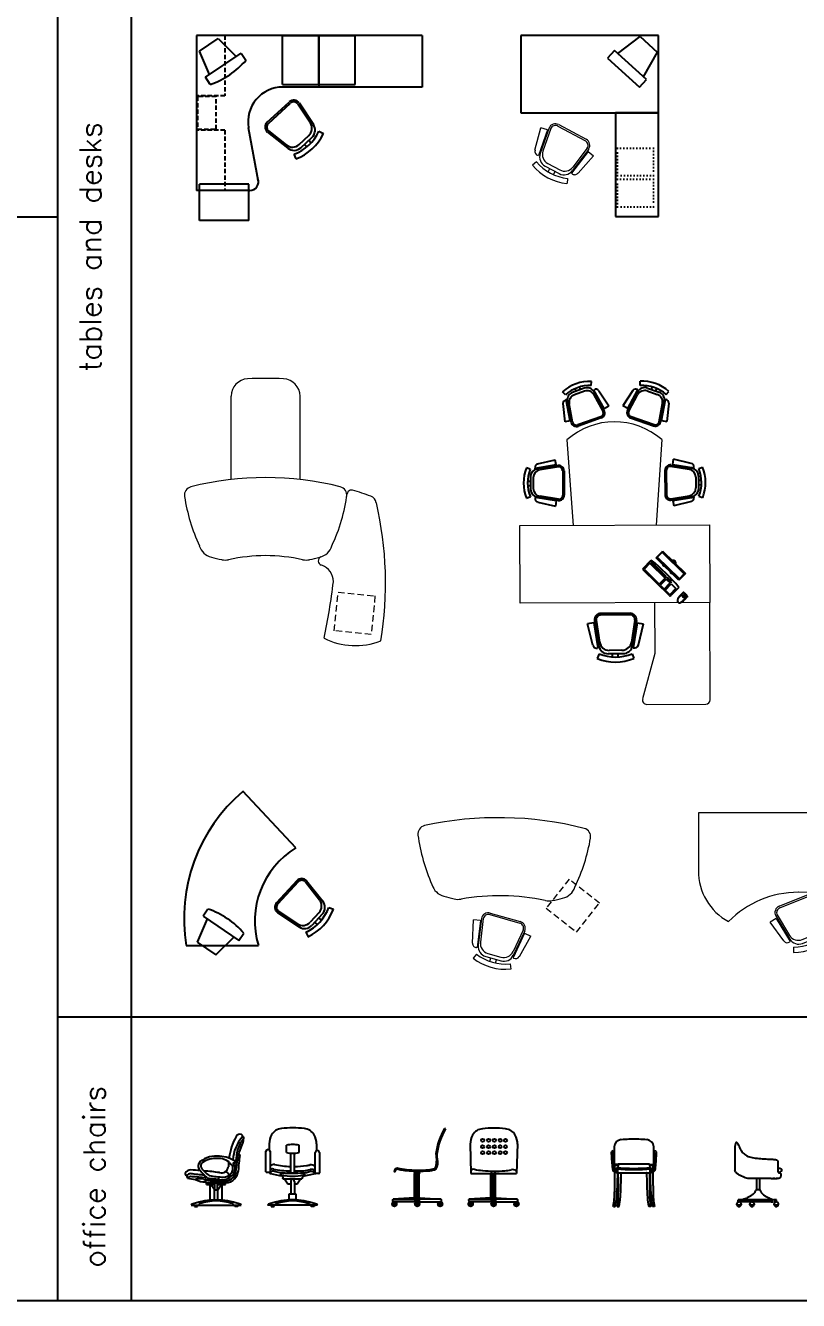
# Model space of a CAD drawing. Header units: millimetres. Extents: x 20731 to 81854, y 49951 to 93037.
# Drawn here: x 63232 to 72200, y 70707 to 85496 of the extents above; entities that cross this region are included whole.
import ezdxf

# ---------------------------------------------------------------- set-up
doc = ezdxf.new("R2010")
doc.units = ezdxf.units.MM
for name, pattern in [('DASHED', [19.05, 12.7, -6.35]), ('DASHED2', [0.375, 0.25, -0.125]), ('DOT2', [0.125, 0, -0.125])]:
    doc.linetypes.add(name, pattern=pattern)
doc.layers.add('www.cad-blocks.net', color=7, linetype='Continuous')
doc.styles.get("Standard").update_dxf_attribs({"font": 'arial.ttf'})

# ---------------------------------------------------------------- blocks, each defined once
blk = doc.blocks.new('A$C4666216D')
for p, q in [((2620, 2146), (0, 2146)), ((0, 2146), (0, 346)), ((36, 1963), (251, 2108)), ((251, 2108), (462, 1902)), ((1000, 1576), (1000, 2146)), ((1000, 2146), (1420, 2146)), ((1420, 2146), (1420, 1546)), ((1420, 1576), (1420, 2146)), ((1420, 1576), (1420, 2146)), ((1420, 2146), (1840, 2146)), ((1840, 1576), (1840, 2146)), ((2620, 2146), (2620, 1546)), ((152, 1693), (36, 1963)), ((105, 1660), (519, 1940)), ((519, 1940), (575, 1857)), ((161, 1577), (105, 1660)), ((1000, 1576), (1420, 1576)), ((2620, 1546), (1000, 1546)), ((1420, 1576), (1840, 1576)), ((822, 1138), (1078, 1373)), ((835, 1123), (1091, 1359)), ((1175, 1352), (1322, 1131)), ((1191, 1363), (1358, 1111)), ((720, 446), (606, 1075)), ((835, 1039), (1043, 875)), ((823, 1024), (1060, 836)), ((1192, 880), (1304, 983)), ((1210, 842), (1340, 962)), ((1329, 899), (1303, 928)), ((1421, 1033), (1474, 1008)), ((1132, 768), (1153, 713)), ((1280, 853), (1253, 882)), ((620, 346), (0, 346)), ((607, 420), (37, 420)), ((37, 0), (37, 420)), ((607, 0), (607, 420)), ((607, 0), (37, 0))]:
    blk.add_line(p, q)
at = {"linetype": 'DASHED2', "ltscale": 200}
for p, q in [((330, 2146), (330, 1446)), ((330, 1446), (0, 1446)), ((228, 1436), (14, 1436)), ((14, 1436), (14, 1057)), ((228, 1057), (228, 1436)), ((330, 1046), (0, 1046)), ((14, 1057), (228, 1057)), ((330, 1046), (330, 346))]:
    blk.add_line(p, q, dxfattribs=at)
for centre, radius, start, end in [((-154, 2490), 966, 289.0301, 319.0435), ((1000, 1146), 400, 90, 190.2418), ((1130, 1317), 76.8, 36.9258, 132.6364), ((1130, 1317), 57.6, 36.9258, 132.6364), ((874, 1081), 76.8, 132.6364, 228.347), ((874, 1081), 57.6, 132.6364, 228.347), ((1226, 1068), 115, 312.6364, 33.5127), ((1262, 1047), 115, 312.6364, 33.5127), ((950, 1255), 521, 290.4955, 334.7773), ((950, 1255), 579, 290.4955, 334.7773), ((1114, 965), 115, 231.7601, 312.6364), ((1132, 927), 115, 231.7601, 312.6364), ((620, 446), 100, 270, 20.4835)]:
    blk.add_arc(centre, radius, start, end)
blk = doc.blocks.new('A$C3B593C36')
for p, q in [((1600, 2100), (0, 2100)), ((0, 2100), (0, 1200)), ((1126, 1890), (1387, 2086)), ((1387, 2086), (1583, 1907)), ((1600, 1200), (1600, 2100)), ((1089, 1924), (1008, 1836)), ((1458, 1587), (1089, 1924)), ((1008, 1836), (1377, 1498)), ((1583, 1907), (1422, 1620)), ((1377, 1498), (1458, 1587)), ((0, 1200), (1600, 1200)), ((1600, 1200), (1100, 1200)), ((1100, 1200), (1100, 0)), ((1600, 0), (1600, 1200)), ((1100, 0), (1600, 0))]:
    blk.add_line(p, q)
at = {"lineweight": 9}
for p, q in [((431, 1048), (751, 877)), ((441, 1066), (760, 895)), ((166, 767), (234, 1029)), ((310, 1003), (207, 705)), ((329, 1026), (226, 728)), ((310, 1003), (234, 1029)), ((348, 1019), (258, 758)), ((781, 751), (590, 500)), ((789, 780), (598, 529)), ((773, 792), (606, 572)), ((781, 751), (845, 703)), ((183, 634), (136, 594)), ((207, 705), (202, 706)), ((315, 613), (454, 539)), ((665, 501), (845, 703)), ((283, 583), (446, 496)), ((318, 517), (338, 554)), ((380, 485), (399, 521)), ((590, 500), (594, 497)), ((544, 441), (538, 380))]:
    blk.add_line(p, q, dxfattribs=at)
at = {"linetype": 'DOT2', "ltscale": 300}
for p, q in [((1122, 793), (1542, 793)), ((1122, 473), (1122, 793)), ((1542, 793), (1542, 473)), ((1542, 473), (1122, 473)), ((1122, 432), (1542, 432)), ((1122, 112), (1122, 432)), ((1542, 432), (1542, 112)), ((1542, 112), (1122, 112))]:
    blk.add_line(p, q, dxfattribs=at)
at = {"lineweight": 9}
for centre, radius, start, end in [((403, 995), 80, 61.894, 157.6046), ((403, 995), 60, 61.894, 157.6046), ((722, 824), 80, 326.1834, 61.894), ((215, 755), 50, 165.5307, 255.5307), ((372, 719), 120, 161.0177, 241.894), ((722, 824), 60, 326.1834, 61.894), ((600, 980), 603, 219.7531, 264.0349), ((600, 980), 542, 219.7531, 264.0349), ((340, 689), 120, 161.0177, 241.894), ((503, 602), 120, 241.894, 322.7704), ((510, 645), 120, 241.894, 322.7704), ((627, 534), 50, 228.2574, 318.2574)]:
    blk.add_arc(centre, radius, start, end, dxfattribs=at)
blk = doc.blocks.new('A$C2A713438')
at = {"ltscale": 600}
for p, q in [((1297, 1240), (682, 1897)), ((24, 108), (863, 108))]:
    blk.add_line(p, q, dxfattribs=at)
for p, q in [((1309, 859), (1074, 604)), ((1324, 846), (1088, 591)), ((1408, 847), (1572, 638)), ((1423, 859), (1610, 621)), ((278, 531), (222, 448)), ((222, 448), (637, 168)), ((1084, 490), (1336, 323)), ((1095, 506), (1316, 360)), ((1567, 489), (1464, 378)), ((1605, 472), (1485, 341)), ((1679, 549), (1734, 529)), ((270, 416), (154, 145)), ((1548, 352), (1519, 379)), ((1594, 401), (1565, 428)), ((369, 0), (580, 206)), ((637, 168), (693, 251)), ((1413, 261), (1439, 207)), ((154, 145), (369, 0))]:
    blk.add_line(p, q)
for centre, radius, start, end in [((1949, 415), 1949, 130.5371, 189.0756), ((1815, 392), 993, 121.3995, 196.6476)]:
    blk.add_arc(centre, radius, start, end, dxfattribs=at)
for centre, radius, start, end in [((1366, 807), 76.8, 41.653, 137.3636), ((1366, 807), 57.6, 41.653, 137.3636), ((1130, 552), 76.8, 137.3636, 233.0742), ((1482, 567), 115, 317.3636, 38.2399), ((1520, 550), 115, 317.3636, 38.2399), ((-36, -382), 966, 40.9565, 70.9699), ((1130, 552), 57.6, 137.3636, 233.0742), ((1192, 732), 521, 295.2227, 339.5045), ((1192, 732), 579, 295.2227, 339.5045), ((1379, 456), 115, 236.4873, 317.3636), ((1400, 419), 115, 236.4873, 317.3636)]:
    blk.add_arc(centre, radius, start, end)
blk = doc.blocks.new('A$C26671010')
at = {"lineweight": 9}
for p, q in [((541, 1926), (541, 2894)), ((1341, 1926), (1341, 2894))]:
    blk.add_line(p, q, dxfattribs=at)
at = {"linetype": 'DASHED2', "lineweight": 9, "ltscale": 300}
for p, q in [((1738, 171), (1782, 619)), ((1782, 619), (2210, 576)), ((2210, 576), (2165, 128)), ((2165, 128), (1738, 171))]:
    blk.add_line(p, q, dxfattribs=at)
at = {"lineweight": 9}
for centre, radius, start, end in [((741, 2894), 200, 92.5487, 180), ((941, -1599), 4698, 87.4513, 92.5487), ((1141, 2894), 200, 0, 87.4513), ((941, -1599), 3548, 75.8607, 104.1393), ((99, 1744), 100, 104.1393, 188.6118), ((1783, 1744), 100, 351.3882, 75.8607), ((1936, 1754), 50, 73.4698, 172.2534), ((941, -1599), 3548, 69.8728, 73.4698), ((2091, 2046), 2114, 188.6118, 204.8446), ((-208, 2046), 2114, 335.1554, 352.2534), ((2127, 1638), 100, 11.0177, 69.8728), ((-1802, 726), 4134, 350.6411, 13.0181), ((362, 1219), 200, 197.8784, 255.3292), ((941, -929), 1972, 77.431, 102.569), ((1520, 1219), 200, 284.6708, 342.1216), ((1008, 3685), 2749, 255.3292, 257.9205), ((474, 1192), 200, 257.9205, 280.8216), ((1408, 1192), 200, 259.1784, 282.0795), ((874, 3685), 2749, 282.0795, 284.6708), ((1603, 982), 50.7, 114.401, 250.3963), ((941, -929), 1972, 70.6754, 70.9239), ((1527, 743), 200, 359.3036, 70.6754), ((-5855, 1666), 7639, 348.0683, 353.0461), ((1984, 809), 810, 243.1771, 291.1607)]:
    blk.add_arc(centre, radius, start, end, dxfattribs=at)
blk = doc.blocks.new('A$C2603660D')
at = {"lineweight": 9}
for p, q in [((941, 2348), (1830, 2486)), ((1830, 2486), (2168, 312)), ((1279, 174), (941, 2348)), ((2895, 2095), (1925, 1876)), ((3064, 1008), (2073, 923)), ((596, 715), (55, 776)), ((1181, 806), (596, 715)), ((0, 718), (105, 42)), ((2168, 312), (1279, 174)), ((162, 0), (1279, 174))]:
    blk.add_line(p, q, dxfattribs=at)
for p, q in [((2178, 2416), (2153, 2457)), ((2407, 2450), (2265, 2428)), ((2402, 2416), (2280, 2397)), ((2301, 2466), (2306, 2434)), ((2354, 2474), (2359, 2442)), ((2493, 2465), (2504, 2511)), ((2586, 2152), (2510, 2386)), ((2512, 2409), (2516, 2411)), ((2588, 2175), (2512, 2409)), ((2567, 2390), (2647, 2195)), ((2131, 2322), (2113, 2112)), ((2177, 2357), (2173, 2358)), ((2176, 2111), (2177, 2357)), ((2184, 2090), (2185, 2336)), ((2200, 2090), (2201, 2305)), ((2571, 2147), (2505, 2352)), ((3408, 2191), (3438, 2228)), ((2176, 2111), (2113, 2112)), ((2533, 2090), (2254, 2047)), ((2535, 2075), (2256, 2032)), ((2588, 2175), (2647, 2195)), ((3304, 2204), (3099, 2150)), ((3120, 2091), (3099, 2150)), ((3102, 2076), (3335, 2157)), ((3108, 2062), (3311, 2132)), ((3120, 2091), (3352, 2172)), ((3352, 2172), (3351, 2176)), ((3483, 1980), (3424, 2088)), ((3516, 1986), (3448, 2113)), ((3496, 2092), (3468, 2077)), ((3206, 1740), (3072, 1989)), ((3219, 1748), (3085, 1996)), ((3522, 2044), (3493, 2029)), ((3286, 1730), (3457, 1862)), ((3296, 1718), (3491, 1868)), ((3318, 1724), (3513, 1874)), ((3513, 1816), (3356, 1675)), ((3513, 1874), (3516, 1871)), ((3559, 1910), (3607, 1915)), ((3318, 1724), (3356, 1675)), ((586, 1442), (820, 1539)), ((843, 1467), (820, 1539)), ((3360, 1453), (3381, 1512)), ((3574, 1425), (3381, 1512)), ((496, 1354), (440, 1367)), ((562, 1377), (561, 1381)), ((843, 1467), (562, 1377)), ((871, 1465), (590, 1375)), ((877, 1448), (631, 1368)), ((997, 1066), (945, 1402)), ((1016, 1069), (964, 1404)), ((3258, 1404), (3206, 1126)), ((3273, 1401), (3221, 1123)), ((3332, 1437), (3535, 1364)), ((3337, 1452), (3568, 1369)), ((3360, 1453), (3592, 1370)), ((3592, 1370), (3593, 1373)), ((3647, 1349), (3693, 1359)), ((483, 1196), (521, 1201)), ((540, 1080), (514, 1251)), ((577, 1098), (554, 1244)), ((3595, 1259), (3572, 1138)), ((3629, 1263), (3602, 1122)), ((3652, 1210), (3620, 1216)), ((493, 1131), (531, 1137)), ((3262, 1068), (3478, 1062)), ((3262, 1052), (3508, 1046)), ((3283, 1043), (3281, 981)), ((3283, 1043), (3529, 1036)), ((3529, 1036), (3529, 1033)), ((3588, 1036), (3628, 1010)), ((3641, 1157), (3610, 1163)), ((554, 976), (505, 946)), ((625, 974), (624, 970)), ((920, 973), (625, 974)), ((946, 983), (651, 985)), ((667, 919), (919, 898)), ((946, 1002), (687, 1003)), ((920, 973), (919, 898)), ((2715, 918), (2436, 875)), ((2718, 903), (2438, 859)), ((3492, 992), (3281, 981)), ((1480, 568), (1696, 868)), ((1493, 563), (1705, 857)), ((1495, 563), (1705, 855)), ((1772, 809), (1560, 514)), ((1778, 809), (1561, 509)), ((1785, 804), (1569, 504)), ((1625, 780), (1613, 764)), ((1696, 868), (1778, 809)), ((1705, 857), (1772, 809)), ((1705, 855), (1771, 807)), ((1785, 804), (1778, 809)), ((2384, 774), (2324, 755)), ((2405, 560), (2324, 755)), ((2384, 774), (2460, 540)), ((2385, 797), (2461, 563)), ((2400, 802), (2467, 597)), ((2772, 860), (2771, 644)), ((2787, 860), (2786, 614)), ((2796, 838), (2795, 592)), ((2796, 838), (2858, 838)), ((2841, 628), (2858, 838)), ((1552, 680), (1541, 664)), ((2795, 592), (2799, 592)), ((1561, 509), (1480, 568)), ((1560, 514), (1493, 563)), ((1561, 516), (1495, 563)), ((1569, 504), (1561, 509)), ((2460, 540), (2456, 539)), ((2479, 484), (2468, 438)), ((2707, 522), (2565, 500)), ((2692, 552), (2570, 533)), ((2611, 475), (2606, 506)), ((2664, 483), (2659, 514)), ((2794, 534), (2818, 493))]:
    blk.add_line(p, q)
at = {"ltscale": 600}
for p, q in [((1287, 646), (1538, 995)), ((1544, 986), (1400, 787)), ((1624, 928), (1481, 729)), ((1631, 923), (1488, 724)), ((1499, 715), (1643, 914)), ((1624, 928), (1544, 986)), ((1552, 997), (1661, 919)), ((1643, 914), (1631, 923)), ((1391, 774), (1352, 720)), ((1471, 716), (1391, 774)), ((1400, 787), (1481, 729)), ((1398, 554), (1289, 632)), ((1297, 644), (1343, 707)), ((1378, 586), (1297, 644)), ((1343, 707), (1423, 649)), ((1352, 720), (1433, 662)), ((1423, 649), (1378, 586)), ((1471, 716), (1433, 662)), ((1478, 711), (1440, 657)), ((1440, 657), (1451, 649)), ((1451, 649), (1490, 702)), ((1490, 702), (1478, 711)), ((1488, 724), (1499, 715)), ((1307, 441), (1266, 469)), ((1345, 495), (1307, 525)), ((1332, 463), (1314, 443)), ((1332, 463), (1346, 488))]:
    blk.add_line(p, q, dxfattribs=at)
for centre, radius, start, end in [((2396, 2053), 471, 76.6748, 120.9566), ((2396, 2053), 423, 76.6748, 120.9566), ((2279, 2335), 93.6, 98.8157, 179.692), ((2294, 2305), 93.6, 98.8157, 179.692), ((2416, 2324), 93.6, 17.9393, 98.8157), ((2421, 2357), 93.6, 17.9393, 98.8157), ((2530, 2375), 39, 22.4523, 112.4523), ((2170, 2319), 39, 85.179, 175.179), ((3139, 1865), 471, 6.1978, 50.4795), ((2246, 2093), 62.4, 183.1051, 278.8157), ((2246, 2093), 46.8, 183.1051, 278.8157), ((2526, 2137), 46.8, 278.8157, 14.5263), ((2526, 2137), 62.4, 278.8157, 14.5263), ((3126, 2019), 62.4, 112.6281, 208.3386), ((3313, 2166), 39, 14.702, 104.702), ((3342, 2044), 93.6, 28.3386, 109.215), ((3365, 2069), 93.6, 28.3386, 109.215), ((3139, 1865), 423, 6.1978, 50.4795), ((3126, 2019), 46.8, 112.6281, 208.3386), ((3400, 1936), 93.6, 307.4623, 28.3386), ((3434, 1942), 93.6, 307.4623, 28.3386), ((3487, 1845), 39, 311.9753, 41.9753), ((3261, 1770), 62.4, 208.3386, 304.0492), ((3261, 1770), 46.8, 208.3386, 304.0492), ((990, 1237), 565, 166.6505, 210.9323), ((990, 1237), 508, 166.6505, 210.9323), ((625, 1268), 112, 107.9151, 188.7914), ((665, 1261), 112, 107.9151, 188.7914), ((604, 1399), 46.8, 112.4281, 202.4281), ((890, 1393), 74.9, 8.7914, 104.502), ((890, 1393), 56.2, 8.7914, 104.502), ((3319, 1392), 62.4, 73.6407, 169.3513), ((3319, 1392), 46.8, 73.6407, 169.3513), ((3503, 1276), 93.6, 349.3513, 70.2276), ((3537, 1281), 93.6, 349.3513, 70.2276), ((3558, 1389), 39, 335.7146, 65.7146), ((3232, 1265), 423, 327.2104, 11.4922), ((3232, 1265), 471, 327.2104, 11.4922), ((651, 1097), 112, 188.7914, 269.6678), ((688, 1115), 112, 188.7914, 269.6678), ((942, 1058), 56.2, 273.0808, 8.7914), ((942, 1058), 74.9, 273.0808, 8.7914), ((3267, 1114), 62.4, 169.3513, 265.0619), ((3267, 1114), 46.8, 169.3513, 265.0619), ((3480, 1156), 93.6, 268.475, 349.3513), ((3510, 1139), 93.6, 268.475, 349.3513), ((671, 966), 46.8, 175.1548, 265.1548), ((2725, 856), 62.4, 3.1637, 98.8743), ((2725, 856), 46.8, 3.1637, 98.8743), ((3490, 1031), 39, 272.988, 2.988), ((2446, 813), 62.4, 98.8743, 194.5849), ((2446, 813), 46.8, 98.8743, 194.5849), ((2556, 626), 93.6, 197.9979, 278.8743), ((2677, 645), 93.6, 278.8743, 359.7506), ((2693, 614), 93.6, 278.8743, 359.7506), ((2802, 631), 39, 265.2376, 355.2376), ((2441, 575), 39, 202.5109, 292.5109), ((2550, 592), 93.6, 197.9979, 278.8743), ((2576, 896), 471, 256.7334, 301.0151), ((2576, 896), 423, 256.7334, 301.0151)]:
    blk.add_arc(centre, radius, start, end)
at = {"lineweight": 9}
for centre, radius, start, end in [((2363, 1456), 831, 327.4151, 50.2748), ((49, 726), 50, 83.6011, 188.845), ((155, 49), 50, 188.845, 278.845)]:
    blk.add_arc(centre, radius, start, end, dxfattribs=at)
at = {"ltscale": 600}
for centre, radius, start, end in [((-315, 2067), 2286, 318.5407, 329.8399), ((1547, 989), 10, 54.1903, 144.1903), ((1295, 641), 10, 144.1903, 234.1903), ((1243, 526), 21.8, 140.2845, 204.4603), ((1336, 574), 126, 206.6156, 236.2225), ((1245, 528), 21.8, 83.9203, 148.0961), ((1074, 197), 338, 46.3378, 60.2061), ((1229, 425), 126, 52.1582, 81.7651), ((1267, 498), 31.3, 284.6761, 333.8995), ((1504, 793), 338, 228.1746, 242.0429), ((1278, 515), 31.3, 314.4811, 3.7046), ((1341, 491), 6.19, 331.1267, 39.0454), ((1309, 447), 6.19, 249.3353, 317.2539)]:
    blk.add_arc(centre, radius, start, end, dxfattribs=at)
for start_param, end_param in [(7.484941, 7.521351), (5.045019, 5.08143), (5.879736, 6.686635)]:
    blk.add_ellipse((1531, 759), major_axis=(159, -115), ratio=0.385319, start_param=start_param, end_param=end_param)
for centre, major_axis, ratio in [((1313, 477), (19.3, -13.9), 0.333544), ((1315, 476), (8.55, -6.17), 0.431937)]:
    blk.add_ellipse(centre, major_axis=major_axis, ratio=ratio, dxfattribs=at)
for points in [[(1618, 759), (1617, 761), (1615, 763), (1613, 764)], [(1552, 680), (1554, 678), (1556, 677), (1558, 676)]]:
    blk.add_open_spline(points, degree=3)
blk = doc.blocks.new('A$C4B4B51A4')
at = {"linetype": 'DASHED2', "lineweight": 9, "ltscale": 300}
for p, q in [((622, 2207), (590, 1758)), ((1050, 2177), (622, 2207)), ((1018, 1728), (1050, 2177)), ((590, 1758), (1018, 1728))]:
    blk.add_line(p, q, dxfattribs=at)
at = {"lineweight": 9}
for p, q in [((1657, 1787), (1388, 1765)), ((1657, 1787), (1388, 1765)), ((1786, 1747), (1833, 1787)), ((1786, 1747), (1833, 1787)), ((1375, 1671), (1686, 1721)), ((1375, 1671), (1686, 1721)), ((1378, 1651), (1651, 1695)), ((1378, 1651), (1651, 1695)), ((1400, 1686), (1388, 1765)), ((1400, 1686), (1388, 1765)), ((1400, 1686), (1711, 1736)), ((1400, 1686), (1711, 1736)), ((1711, 1736), (1711, 1741)), ((1711, 1736), (1711, 1741)), ((1877, 1465), (1819, 1640)), ((1877, 1465), (1819, 1640)), ((1430, 1224), (1316, 1568)), ((1430, 1224), (1316, 1568)), ((1449, 1230), (1335, 1574)), ((1449, 1230), (1335, 1574)), ((1833, 1465), (1784, 1614)), ((1833, 1465), (1784, 1614)), ((1874, 1602), (1836, 1590)), ((1874, 1602), (1836, 1590)), ((1897, 1536), (1857, 1523)), ((1897, 1536), (1857, 1523)), ((1914, 1359), (1975, 1355)), ((1914, 1359), (1975, 1355)), ((1529, 1193), (1774, 1320)), ((1529, 1193), (1774, 1320)), ((1538, 1176), (1818, 1321)), ((1538, 1176), (1818, 1321)), ((1568, 1179), (1848, 1324)), ((1568, 1179), (1848, 1324)), ((1834, 1250), (1605, 1108)), ((1834, 1250), (1605, 1108)), ((1848, 1324), (1850, 1319)), ((1848, 1324), (1850, 1319)), ((1568, 1179), (1605, 1108)), ((1568, 1179), (1605, 1108))]:
    blk.add_line(p, q, dxfattribs=at)
for centre, radius, start, end in [((938, -225), 2114, 98.4013, 114.6341), ((682, 1674), 200, 47.9167, 105.3675), ((-1026, -218), 2749, 45.3254, 47.9167), ((1661, 1737), 50, 4.6137, 94.6137), ((1661, 1737), 50, 4.6137, 94.6137), ((1373, 1396), 603, 356.1095, 40.3912), ((1373, 1396), 603, 356.1095, 40.3912), ((99, 1606), 100, 114.6341, 199.1066), ((766, 1595), 200, 22.4244, 45.3254), ((3317, 2637), 2555, 202.2085, 224.2834), ((1392, 1593), 80, 102.5398, 198.2503), ((1392, 1593), 80, 102.5398, 198.2503), ((1392, 1593), 60, 102.5398, 198.2503), ((1392, 1593), 60, 102.5398, 198.2503), ((1670, 1577), 120, 18.2503, 99.1267), ((1670, 1577), 120, 18.2503, 99.1267), ((1705, 1602), 120, 18.2503, 99.1267), ((1705, 1602), 120, 18.2503, 99.1267), ((1373, 1396), 542, 356.1095, 40.3912), ((1373, 1396), 542, 356.1095, 40.3912), ((3808, 2959), 4048, 200.0138, 226.4781), ((1719, 1427), 120, 297.374, 18.2503), ((1719, 1427), 120, 297.374, 18.2503), ((1763, 1427), 120, 297.374, 18.2503), ((1763, 1427), 120, 297.374, 18.2503), ((1506, 1249), 80, 198.2503, 293.9609), ((1506, 1249), 80, 198.2503, 293.9609), ((1506, 1249), 60, 198.2503, 293.9609), ((1506, 1249), 60, 198.2503, 293.9609), ((1808, 1293), 50, 301.887, 31.887), ((1808, 1293), 50, 301.887, 31.887), ((1344, 714), 200, 21.1665, 44.0675), ((-1034, -207), 2749, 18.5752, 21.1665), ((1383, 605), 200, 321.1244, 18.5752), ((-256, 1597), 2114, 311.8577, 328.0906), ((1088, 97), 100, 227.3853, 311.8577)]:
    blk.add_arc(centre, radius, start, end, dxfattribs=at)
blk = doc.blocks.new('A$C065F00F3')
at = {"lineweight": 9}
for p, q in [((2109, 2380), (859, 2380)), ((859, 2380), (859, 1865)), ((2109, 1865), (2109, 2380)), ((0, 2135), (897, 2358)), ((897, 2358), (1147, 1348)), ((0, 2135), (530, 0)), ((859, 1865), (2109, 1865)), ((1403, 1777), (1153, 1674)), ((1403, 1777), (1153, 1674)), ((1537, 1779), (1570, 1831)), ((1537, 1779), (1570, 1831)), ((1189, 1603), (1153, 1674)), ((1189, 1603), (1153, 1674)), ((1169, 1581), (1450, 1723)), ((1169, 1581), (1450, 1723)), ((1178, 1563), (1424, 1688)), ((1178, 1563), (1424, 1688)), ((1189, 1603), (1470, 1745)), ((1189, 1603), (1470, 1745)), ((1470, 1745), (1468, 1750)), ((1470, 1745), (1468, 1750)), ((1668, 1524), (1576, 1651)), ((1668, 1524), (1576, 1651)), ((1710, 1537), (1601, 1687)), ((1710, 1537), (1601, 1687)), ((1666, 1668), (1633, 1644)), ((1666, 1668), (1633, 1644)), ((1707, 1612), (1674, 1587)), ((1707, 1612), (1674, 1587)), ((1358, 1172), (1145, 1465)), ((1358, 1172), (1145, 1465)), ((1374, 1183), (1161, 1476)), ((1374, 1183), (1161, 1476)), ((1461, 1173), (1656, 1369)), ((1461, 1173), (1656, 1369)), ((1476, 1159), (1698, 1382)), ((1476, 1159), (1698, 1382)), ((1503, 1171), (1725, 1394)), ((1503, 1171), (1725, 1394)), ((1725, 1394), (1729, 1391)), ((1725, 1394), (1729, 1391)), ((1778, 1448), (1837, 1463)), ((1778, 1448), (1837, 1463)), ((1735, 1320), (1560, 1114)), ((1735, 1320), (1560, 1114)), ((1503, 1171), (1560, 1114)), ((1503, 1171), (1560, 1114)), ((530, 0), (1183, 162))]:
    blk.add_line(p, q, dxfattribs=at)
for centre, radius, start, end in [((1422, 1731), 50, 22.3633, 112.3633), ((1422, 1731), 50, 22.3633, 112.3633), ((1251, 1318), 542, 13.8591, 58.1409), ((1251, 1318), 542, 13.8591, 58.1409), ((1251, 1318), 603, 13.8591, 58.1409), ((1251, 1318), 603, 13.8591, 58.1409), ((1479, 1581), 120, 36, 116.8763), ((1479, 1581), 120, 36, 116.8763), ((1504, 1616), 120, 36, 116.8763), ((1504, 1616), 120, 36, 116.8763), ((1209, 1512), 80, 120.2894, 216), ((1209, 1512), 80, 120.2894, 216), ((1209, 1512), 60, 120.2894, 216), ((1209, 1512), 60, 120.2894, 216), ((1571, 1453), 120, 315.1237, 36), ((1571, 1453), 120, 315.1237, 36), ((1613, 1467), 120, 315.1237, 36), ((1613, 1467), 120, 315.1237, 36), ((2250, 1622), 1137, 193.9431, 239.3896), ((1697, 1353), 50, 319.6367, 49.6367), ((1697, 1353), 50, 319.6367, 49.6367), ((1422, 1219), 60, 216, 311.7106), ((1422, 1219), 60, 216, 311.7106), ((1422, 1219), 80, 216, 311.7106), ((1422, 1219), 80, 216, 311.7106), ((1021, 815), 673, 283.9431, 345.2489)]:
    blk.add_arc(centre, radius, start, end, dxfattribs=at)
blk = doc.blocks.new('A$C01003397')
at = {"linetype": 'ByBlock'}
for p, q in [((234, 305), (470, 273)), ((386, 344), (386, 312)), ((250, 256), (250, 273)), ((250, 273), (470, 273)), ((250, 256), (345, 256)), ((290, 72), (290, 256)), ((340, 194), (300, 256)), ((340, 194), (380, 194)), ((340, 75), (340, 194)), ((345, 194), (345, 273)), ((375, 194), (375, 273)), ((375, 256), (470, 256)), ((380, 194), (421, 256)), ((380, 75), (380, 194)), ((430, 72), (430, 256)), ((470, 256), (470, 273)), ((70, 15), (650, 15)), ((110, 15), (110, 0)), ((110, 0), (145, 0)), ((145, 0), (145, 15)), ((576, 0), (576, 15)), ((611, 0), (576, 0)), ((611, 15), (611, 0))]:
    blk.add_line(p, q, dxfattribs=at)
blk.add_circle((569, 499), 8.06, dxfattribs=at)
for centre, radius, start, end in [((1241, 460), 739, 151.5736, 172.1482), ((1001, 516), 446, 139.0038, 177.1199), ((638, 785), 54.5, 71.6699, 150.6136), ((923, 563), 329, 138.5836, 159.9952), ((639, 816), 26.3, 344.552, 52.0396), ((552, 775), 125, 331.4164, 2.863), ((664, 792), 16.8, 319.1823, 86.0986), ((-4152, 1230), 4811, 349.7522, 352.4357), ((1947, 360), 1370, 166.6885, 173.3243), ((-2445, 1792), 3288, 338.6709, 340.8713), ((627, 593), 9.68, 337.541, 160.2172), ((222, 469), 69.8, 131.3721, 206.7387), ((360, 288), 297, 82.5533, 128.1353), ((228, 470), 46, 122.876, 203.6936), ((470, 645), 344, 214.2004, 236.4392), ((359, 280), 277, 86.2296, 124.3041), ((392, 372), 185, 46.0191, 94.6619), ((390, 244), 338, 52.8609, 88.6447), ((423, 468), 79, 253.1729, 352.7803), ((446, 449), 109, 269.0753, 14.1854), ((1241, 460), 739, 175.3749, 180.1573), ((565, 520), 47, 198.7214, 278.471), ((455, 446), 127, 316.9431, 12.4519), ((576, 498), 24.4, 262.0772, 40.462), ((1786, 384), 1169, 169.8584, 178.4919), ((69, 340), 84, 93.1774, 145.6638), ((24, 382), 24.7, 168.686, 259.6872), ((61, 332), 49.1, 83.8759, 147.8149), ((57, 355), 37.5, 175.1241, 221.7806), ((73, 279), 67.1, 83.0828, 130.4761), ((161, 830), 518, 255.2253, 265.6603), ((-165, -3861), 4291, 85.4319, 86.9357), ((-20161, -163226), 164852, 82.89561, 82.952), ((-285, -4486), 4845, 81.9233, 85.6748), ((171, 136), 185, 77.1298, 105.3916), ((221, 475), 189, 238.3478, 275.0784), ((807, 933), 815, 217.4807, 227.9564), ((641, 3769), 3479, 262.9134, 266.4954), ((-165, -3861), 4291, 82.4295, 84.9009), ((270, 304), 36.8, 178.8018, 237.0453), ((488, 1489), 1149, 259.5902, 267.8152), ((422, 490), 181, 261.7444, 313.7897), ((456, 433), 140, 258.7154, 335.0303), ((469, 410), 137, 270.7604, 319.6807), ((423, 329), 93.9, 20.9341, 56.8866), ((463, 432), 156, 315.0019, 353.6926), ((94, 6), 25.5, 91.7357, 159.1171), ((360, -764), 839, 71.4593, 108.5407), ((178, 16), 19.7, 109.1535, 181.9812), ((408, -795), 862, 93.1679, 105.9368), ((313, -795), 862, 74.0632, 86.8321), ((543, 16), 19.7, 358.0188, 70.8465), ((627, 6), 25.5, 20.8829, 88.2643)]:
    blk.add_arc(centre, radius, start, end, dxfattribs=at)
blk = doc.blocks.new('A$C6545646E')
at = {"linetype": 'ByBlock'}
for p, q in [((0, 402), (0, 640)), ((37, 727), (37, 658)), ((50, 640), (50, 402)), ((571, 389), (571, 626)), ((587, 727), (587, 646)), ((621, 626), (621, 389)), ((42, 394), (8, 394)), ((197, 322), (417, 322)), ((216, 322), (255, 261)), ((364, 261), (402, 322)), ((613, 381), (579, 381)), ((255, 261), (287, 261)), ((287, 291), (287, 141)), ((331, 291), (331, 141)), ((331, 261), (364, 261)), ((599, 15), (19, 15)), ((59, 15), (59, 0)), ((59, 0), (94, 0)), ((94, 0), (94, 15)), ((351, 141), (267, 141)), ((267, 141), (267, 81)), ((267, 81), (351, 81)), ((287, 66), (287, 81)), ((331, 66), (287, 66)), ((331, 81), (331, 66)), ((351, 81), (351, 141)), ((524, 0), (524, 15)), ((559, 0), (524, 0)), ((559, 15), (559, 0))]:
    blk.add_line(p, q, dxfattribs=at)
for p, q in [((237, 625), (237, 711)), ((287, 387), (287, 618)), ((331, 387), (331, 617)), ((386, 625), (386, 711))]:
    blk.add_line(p, q)
for centre, radius, start, end in [((189, 759), 144, 94.1141, 149.9619), ((312, -100), 1012, 82.423, 97.577), ((435, 759), 144, 30.0381, 85.8859), ((280, 720), 243, 152.6148, 178.2622), ((344, 720), 243, 1.7378, 27.3852), ((25, 635), 25.4, 10.4641, 169.5359), ((311, 394), 325, 76.7581, 103.2419), ((311, 942), 325, 256.7581, 283.2419), ((596, 622), 25.4, 10.4641, 169.5359), ((92, 420), 67.2, 81.73, 128.4154), ((318, 1550), 1086, 258.4675, 268.3195), ((318, 1550), 1086, 270.6787, 278.0113), ((438, 751), 278, 276.5655, 284.9801), ((520, 418), 65.7, 39.0858, 98.8014), ((8, 402), 8, 180, 270), ((42, 402), 8, 270, 0), ((66, 406), 26.1, 205.1668, 240.5374), ((76, 405), 30.4, 65.5394, 148.5572), ((61, 388), 10.1, 112.6602, 212.2553), ((313, 1293), 946, 254.0656, 262.6259), ((86, 371), 38.9, 73.5081, 137.1626), ((328, 1650), 1240, 258.888, 263.2818), ((246, 939), 551, 254.2811, 267.7198), ((182, 359), 20.6, 95.3269, 179.5584), ((307, -743), 1130, 83.5309, 96.4691), ((310, 1052), 700, 259.3884, 280.367), ((162, 333), 36, 342.7107, 58.978), ((332, 2183), 1771, 265.1477, 268.5235), ((306, 2145), 1759, 267.3467, 274.9425), ((364, 276), 78.5, 144.3688, 169.6099), ((254, 276), 78.5, 10.3901, 35.6312), ((332, 2183), 1771, 269.9693, 273.4689), ((474, 321), 56.4, 132.1748, 179.1729), ((313, 1293), 946, 276.9772, 285.9939), ((433, 359), 20.6, 355.9479, 84.6731), ((303, 1404), 998, 277.8594, 282.2048), ((393, 781), 393, 279.4446, 286.9837), ((524, 343), 63.6, 38.853, 104.6321), ((531, 376), 54.6, 42.96, 107.8904), ((579, 389), 8, 180, 270), ((613, 389), 8, 270, 0), ((43, 6), 25.5, 91.7357, 159.1171), ((309, -764), 839, 71.4593, 108.5407), ((126, 16), 19.7, 109.1535, 181.9812), ((357, -795), 862, 93.1679, 105.9368), ((261, -795), 862, 74.0632, 86.8321), ((492, 16), 19.7, 358.0188, 70.8465), ((575, 6), 25.5, 20.8829, 88.2643)]:
    blk.add_arc(centre, radius, start, end, dxfattribs=at)
blk = doc.blocks.new('A$C1A141A91')
at = {"linetype": 'ByBlock'}
for p, q in [((25, 725), (31, 381)), ((575, 725), (561, 381))]:
    blk.add_line(p, q, dxfattribs=at)
for p, q in [((31, 381), (266, 381)), ((266, 381), (319, 381)), ((266, 108), (266, 381)), ((271, 381), (271, 410)), ((272, 381), (272, 108)), ((277, 381), (277, 108)), ((285, 381), (285, 108)), ((300, 381), (300, 108)), ((308, 381), (308, 108)), ((313, 381), (313, 108)), ((314, 381), (314, 409)), ((319, 381), (561, 381)), ((319, 108), (319, 381)), ((263, 100), (15, 86)), ((15, 86), (268, 86)), ((290, 54), (31, 54)), ((263, 108), (322, 108)), ((263, 100), (263, 108)), ((322, 100), (263, 100)), ((263, 100), (268, 86)), ((268, 86), (317, 86)), ((268, 86), (268, 54)), ((269, 86), (269, 54)), ((272, 100), (272, 54)), ((277, 100), (277, 54)), ((285, 100), (285, 54)), ((300, 100), (300, 54)), ((303, 54), (554, 54)), ((308, 100), (308, 54)), ((313, 100), (313, 54)), ((316, 86), (316, 54)), ((322, 100), (317, 86)), ((570, 86), (317, 86)), ((317, 86), (317, 54)), ((322, 100), (322, 108)), ((322, 100), (570, 86))]:
    blk.add_line(p, q)
at = {"linetype": 'DASHED', "ltscale": 0.05}
for p, q in [((0, 25), (66, 25)), ((31, 0), (31, 54)), ((329, 25), (263, 25)), ((296, 0), (296, 54)), ((595, 25), (529, 25)), ((562, 0), (562, 54))]:
    blk.add_line(p, q, dxfattribs=at)
for centre, radius in [((170, 768), 17.5), ((239, 768), 17.5), ((306, 768), 17.5), ((374, 768), 17.5), ((435, 768), 17.5), ((170, 693), 17.5), ((170, 624), 17.5), ((239, 693), 17.5), ((239, 624), 17.5), ((306, 693), 17.5), ((306, 624), 17.5), ((374, 693), 17.5), ((374, 624), 17.5), ((435, 693), 17.5), ((435, 624), 17.5), ((31, 25), 25), ((31, 25), 19.2), ((31, 25), 15), ((296, 25), 25), ((296, 25), 19.2), ((296, 25), 15), ((562, 25), 25), ((562, 25), 19.2), ((562, 25), 15)]:
    blk.add_circle(centre, radius)
at = {"linetype": 'ByBlock'}
for centre, radius, start, end in [((177, 757), 144, 94.1141, 149.9619), ((300, -102), 1012, 82.423, 97.577), ((423, 757), 144, 30.0381, 85.8859), ((268, 717), 243, 152.6148, 178.2622), ((332, 717), 243, 1.7378, 27.3852), ((31, 411), 5.82, 269.7767, 297.3477), ((63, 403), 30.4, 65.5394, 174.3584), ((315, 1648), 1240, 258.888, 263.2818), ((320, 2181), 1771, 265.1477, 273.4689), ((290, 1402), 998, 277.8594, 282.2048), ((518, 374), 54.6, 42.96, 107.8904)]:
    blk.add_arc(centre, radius, start, end, dxfattribs=at)
for centre, radius, start, end in [((31, 25), 30, 0, 180), ((24, 71), 17.4, 123.0936, 293.0133), ((296, 25), 30, 0, 180), ((562, 24), 30, 1.2795, 178.7205), ((561, 71), 17.4, 246.9867, 56.9064)]:
    blk.add_arc(centre, radius, start, end)
blk = doc.blocks.new('A$C2F596876')
at = {"ltscale": 20}
blk.add_line((623, 902), (611, 906), dxfattribs=at)
for p, q in [((264, 389), (269, 403)), ((323, 389), (264, 389)), ((264, 389), (264, 381)), ((264, 381), (323, 381)), ((266, 108), (266, 381)), ((269, 403), (269, 410)), ((269, 403), (318, 403)), ((270, 403), (270, 410)), ((273, 403), (273, 410)), ((274, 108), (274, 381)), ((278, 403), (278, 410)), ((284, 108), (284, 381)), ((286, 403), (286, 410)), ((299, 108), (299, 381)), ((301, 403), (301, 409)), ((309, 403), (309, 409)), ((312, 108), (312, 381)), ((314, 403), (314, 409)), ((317, 403), (317, 409)), ((318, 403), (318, 409)), ((323, 389), (318, 403)), ((319, 108), (319, 381)), ((323, 389), (323, 381)), ((263, 100), (15, 86)), ((15, 86), (268, 86)), ((290, 54), (31, 54)), ((263, 108), (322, 108)), ((263, 100), (263, 108)), ((322, 100), (263, 100)), ((263, 100), (268, 86)), ((268, 86), (317, 86)), ((268, 86), (268, 54)), ((269, 86), (269, 54)), ((272, 100), (272, 54)), ((277, 100), (277, 54)), ((285, 100), (285, 54)), ((300, 100), (300, 54)), ((303, 54), (554, 54)), ((308, 100), (308, 54)), ((313, 100), (313, 54)), ((316, 86), (316, 54)), ((322, 100), (317, 86)), ((570, 86), (317, 86)), ((317, 86), (317, 54)), ((322, 100), (322, 108)), ((322, 100), (570, 86))]:
    blk.add_line(p, q)
at = {"linetype": 'DASHED'}
blk.add_line((266, 381), (319, 381), dxfattribs=at)
at = {"linetype": 'DASHED', "ltscale": 0.05}
for p, q in [((0, 25), (66, 25)), ((31, 0), (31, 54)), ((329, 25), (263, 25)), ((296, 0), (296, 54)), ((595, 25), (529, 25)), ((562, 0), (562, 54))]:
    blk.add_line(p, q, dxfattribs=at)
for centre, radius in [((31, 25), 25), ((31, 25), 19.2), ((31, 25), 15), ((296, 25), 25), ((296, 25), 19.2), ((296, 25), 15), ((562, 25), 25), ((562, 25), 19.2), ((562, 25), 15)]:
    blk.add_circle(centre, radius)
at = {"ltscale": 20}
for centre, radius, start, end in [((1350, 495), 846, 150.9338, 172.1544), ((1351, 495), 834, 150.7774, 172.2846), ((2418, 747), 1910, 184.1046, 186.7169), ((2034, 673), 1512, 182.5121, 186.8139), ((63, 414), 31.2, 65.7768, 167.9626), ((372, 512), 149, 330.1895, 4.5718), ((373, 508), 161, 330.1895, 354.9335), ((39, 397), 21.5, 108.5878, 138.6613), ((30, 425), 19.7, 269.7168, 322.3124), ((63, 414), 31.2, 167.9626, 172.9916), ((63, 415), 18.4, 161.9886, 186.2793), ((63, 415), 18.4, 61.7106, 161.9886), ((315, 1660), 1252, 258.8155, 261.6588), ((315, 1660), 1240, 258.888, 263.2818), ((315, 1660), 1252, 261.6588, 263.2907), ((320, 2193), 1783, 265.1415, 273.4837), ((320, 2193), 1771, 265.1477, 273.4689), ((290, 1414), 998, 277.8594, 282.2048), ((290, 1414), 1010, 277.8332, 280.5431), ((290, 1414), 1010, 280.5431, 282.2408), ((519, 377), 51.5, 97.598, 106.4593)]:
    blk.add_arc(centre, radius, start, end, dxfattribs=at)
at = {"linetype": 'ByBlock'}
blk.add_arc((63, 445), 52.2, 219.9986, 230.1198, dxfattribs=at)
for centre, radius, start, end in [((31, 25), 30, 0, 180), ((24, 71), 17.4, 123.0936, 293.0133), ((296, 25), 30, 0, 180), ((562, 24), 30, 1.2795, 178.7205), ((561, 71), 17.4, 246.9867, 56.9064)]:
    blk.add_arc(centre, radius, start, end)
blk = doc.blocks.new('A$C6EE4576A')
for p, q in [((262, 780), (205, 780)), ((319, 780), (262, 780)), ((33, 693), (33, 480)), ((492, 480), (492, 693)), ((80, 485), (33, 485)), ((33, 480), (80, 480)), ((41, 422), (40, 480)), ((60, 414), (60, 450)), ((80, 480), (78, 449)), ((80, 480), (80, 496)), ((80, 496), (445, 496)), ((445, 496), (445, 480)), ((445, 485), (492, 485)), ((445, 480), (492, 480)), ((445, 480), (447, 449)), ((465, 450), (465, 414)), ((484, 422), (485, 480)), ((75, 390), (75, 434)), ((80, 390), (75, 390)), ((75, 390), (80, 390)), ((80, 390), (445, 390)), ((115, 390), (120, 390)), ((410, 390), (405, 390)), ((445, 390), (450, 390)), ((450, 390), (445, 390)), ((450, 390), (450, 434)), ((48, 15), (26, 15)), ((94, 15), (71, 15)), ((431, 15), (454, 15)), ((476, 15), (498, 15)), ((24, 0), (46, 0)), ((68, 0), (90, 0)), ((457, 0), (435, 0)), ((501, 0), (479, 0))]:
    blk.add_line(p, q)
for centre, radius, start, end in [((119, 689), 86.3, 94.07, 176.8536), ((289, -1491), 2272, 92.1025, 94.4386), ((236, -1491), 2272, 85.5614, 87.8975), ((406, 689), 86.3, 3.1464, 85.93), ((34, 619), 35.4, 158.1075, 195.3825), ((3475, 783), 3479, 182.8611, 185.6916), ((20, 625), 20.4, 82.6281, 157.8625), ((25, 619), 4.96, 90.0795, 188.2266), ((2848, 729), 2830, 182.2332, 185.8597), ((22, 634), 10.5, 284.9246, 87.4013), ((502, 634), 10.5, 92.5987, 255.0754), ((-2324, 729), 2830, 354.1403, 357.7668), ((500, 619), 4.96, 351.7734, 89.9205), ((505, 625), 20.4, 22.1375, 97.3719), ((-2950, 783), 3479, 354.3084, 357.1389), ((491, 619), 35.4, 344.6175, 21.8925), ((262, 3009), 2567, 265.4753, 274.5247), ((60, 441), 47.2, 183.2451, 265.7952), ((60, 441), 27.2, 182.4679, 264.8934), ((-4980, 333), 5022, 358.1583, 0.74), ((223, 7374), 6982, 268.6361, 268.7867), ((223, 7374), 6962, 268.6407, 268.7832), ((-4224, 456), 4300, 355.0188, 359.1146), ((262, 2994), 2567, 265.4753, 274.5247), ((-3078, 249), 3161, 358.1351, 2.5489), ((-6364, 461), 6480, 356.8213, 359.3762), ((6889, 461), 6480, 180.6238, 183.1787), ((3603, 249), 3161, 177.4511, 181.8649), ((302, 7374), 6962, 271.2168, 271.3593), ((302, 7374), 6982, 271.2133, 271.3639), ((4749, 456), 4300, 180.8854, 184.9812), ((465, 441), 27.2, 275.1066, 357.5321), ((465, 441), 47.2, 274.2048, 356.7549), ((5505, 333), 5022, 179.26, 181.8417), ((-973, 177), 1012, 349.9409, 359.7023), ((1497, 177), 1012, 180.2977, 190.0591), ((-1784, 339), 1861, 349.488, 352.0806), ((-578, 133), 660, 348.3748, 1.1784), ((-254, 104), 359, 343.1744, 359.5737), ((778, 104), 359, 180.4263, 196.8256), ((1103, 133), 660, 178.8216, 191.6252), ((2308, 339), 1861, 187.9194, 190.512)]:
    blk.add_arc(centre, radius, start, end)
blk = doc.blocks.new('A$C78BA35C3')
for p, q in [((12, 743), (8, 728)), ((25, 744), (12, 743)), ((40, 728), (25, 744)), ((8, 728), (0, 695)), ((0, 695), (0, 419)), ((46, 708), (40, 728)), ((46, 708), (47, 706)), ((47, 706), (48, 703)), ((48, 703), (50, 698)), ((50, 698), (52, 692)), ((52, 692), (56, 684)), ((56, 684), (60, 676)), ((60, 676), (64, 666)), ((64, 666), (70, 657)), ((70, 657), (76, 647)), ((76, 647), (82, 638)), ((82, 638), (90, 628)), ((90, 628), (98, 619)), ((98, 619), (107, 610)), ((107, 610), (117, 602)), ((117, 602), (129, 594)), ((129, 594), (141, 587)), ((141, 587), (155, 581)), ((155, 581), (169, 576)), ((169, 576), (185, 571)), ((185, 571), (202, 567)), ((202, 567), (220, 564)), ((220, 564), (238, 561)), ((238, 561), (258, 559)), ((258, 559), (277, 557)), ((277, 557), (298, 555)), ((298, 555), (319, 553)), ((319, 553), (339, 552)), ((339, 552), (360, 551)), ((360, 551), (379, 550)), ((379, 550), (397, 549)), ((397, 549), (414, 548)), ((414, 548), (423, 548)), ((423, 548), (443, 547)), ((4, 411), (0, 419)), ((7, 405), (4, 411)), ((11, 399), (7, 405)), ((14, 394), (11, 399)), ((18, 390), (14, 394)), ((21, 386), (18, 390)), ((25, 382), (21, 386)), ((30, 378), (25, 382)), ((35, 374), (30, 378)), ((42, 370), (35, 374)), ((50, 365), (42, 370)), ((62, 359), (50, 365)), ((77, 352), (62, 359)), ((97, 344), (77, 352)), ((122, 334), (97, 344)), ((152, 324), (122, 334)), ((423, 324), (152, 324)), ((251, 324), (251, 194)), ((285, 324), (285, 194)), ((423, 324), (477, 324)), ((477, 324), (493, 324)), ((220, 149), (216, 146)), ((224, 153), (220, 149)), ((227, 157), (224, 153)), ((231, 162), (227, 157)), ((234, 168), (231, 162)), ((238, 176), (234, 168)), ((242, 184), (238, 176)), ((246, 194), (242, 184)), ((292, 194), (246, 194)), ((292, 194), (296, 184)), ((296, 184), (300, 176)), ((300, 176), (303, 168)), ((303, 168), (307, 162)), ((307, 162), (310, 157)), ((310, 157), (314, 153)), ((314, 153), (317, 149)), ((317, 149), (321, 146)), ((22, 20), (76, 20)), ((39, 52), (39, 78)), ((423, 78), (39, 78)), ((423, 52), (39, 52)), ((106, 83), (90, 78)), ((119, 89), (106, 83)), ((131, 94), (119, 89)), ((142, 99), (131, 94)), ((151, 104), (142, 99)), ((160, 108), (151, 104)), ((167, 113), (160, 108)), ((174, 117), (167, 113)), ((172, 20), (226, 20)), ((181, 121), (174, 117)), ((187, 125), (181, 121)), ((193, 128), (187, 125)), ((198, 132), (193, 128)), ((203, 135), (198, 132)), ((208, 139), (203, 135)), ((212, 142), (208, 139)), ((216, 146), (212, 142)), ((321, 146), (325, 142)), ((325, 142), (330, 139)), ((330, 139), (334, 135)), ((334, 135), (339, 132)), ((339, 132), (345, 128)), ((345, 128), (351, 125)), ((351, 125), (357, 121)), ((357, 121), (363, 117)), ((363, 117), (370, 113)), ((370, 113), (378, 108)), ((378, 108), (386, 104)), ((386, 104), (396, 99)), ((396, 99), (406, 94)), ((406, 94), (418, 89)), ((418, 89), (423, 87)), ((423, 87), (443, 80)), ((423, 78), (443, 78)), ((423, 52), (446, 52)), ((454, 20), (508, 20))]:
    blk.add_line(p, q)
at = {"linetype": 'DASHED', "ltscale": 2.5}
for p, q in [((443, 547), (451, 546)), ((451, 546), (460, 546)), ((460, 546), (467, 545)), ((467, 545), (472, 544)), ((472, 544), (477, 543)), ((477, 543), (481, 542)), ((481, 542), (484, 541)), ((484, 541), (487, 540)), ((487, 540), (490, 538)), ((490, 538), (492, 536)), ((492, 536), (494, 534)), ((494, 534), (495, 532)), ((495, 532), (497, 529)), ((497, 529), (498, 526)), ((498, 526), (499, 523)), ((499, 483), (498, 475)), ((498, 475), (498, 468)), ((498, 468), (498, 460)), ((498, 460), (498, 452)), ((498, 452), (498, 444)), ((498, 446), (507, 446)), ((498, 444), (498, 436)), ((499, 523), (499, 519)), ((499, 519), (499, 516)), ((499, 516), (499, 511)), ((499, 511), (499, 506)), ((499, 506), (499, 501)), ((499, 501), (499, 496)), ((499, 496), (499, 489)), ((499, 489), (499, 483)), ((507, 446), (515, 445)), ((515, 445), (521, 444)), ((521, 444), (526, 443)), ((512, 324), (443, 324)), ((498, 436), (498, 429)), ((498, 429), (499, 423)), ((499, 423), (499, 417)), ((499, 417), (499, 412)), ((499, 412), (500, 408)), ((500, 408), (500, 405)), ((500, 405), (501, 402)), ((501, 402), (502, 400)), ((502, 400), (503, 398)), ((503, 398), (505, 396)), ((508, 394), (503, 393)), ((505, 396), (507, 395)), ((507, 395), (509, 393)), ((512, 394), (508, 394)), ((509, 393), (511, 392)), ((511, 392), (514, 392)), ((516, 395), (512, 394)), ((516, 325), (512, 324)), ((514, 392), (516, 391)), ((519, 396), (516, 395)), ((516, 391), (518, 390)), ((519, 327), (516, 325)), ((518, 390), (521, 390)), ((522, 397), (519, 396)), ((522, 330), (519, 327)), ((521, 390), (523, 389)), ((524, 398), (522, 397)), ((525, 333), (522, 330)), ((523, 389), (525, 388)), ((526, 399), (524, 398)), ((525, 388), (527, 387)), ((527, 337), (525, 333)), ((526, 443), (530, 442)), ((528, 400), (526, 399)), ((527, 387), (529, 386)), ((529, 340), (527, 337)), ((530, 401), (528, 400)), ((529, 386), (530, 385)), ((531, 344), (529, 340)), ((530, 442), (533, 440)), ((531, 401), (530, 401)), ((530, 385), (531, 384)), ((532, 402), (531, 401)), ((531, 384), (532, 382)), ((532, 348), (531, 344)), ((533, 403), (532, 402)), ((532, 382), (533, 380)), ((533, 352), (532, 348)), ((533, 440), (536, 438)), ((535, 404), (533, 403)), ((533, 380), (534, 377)), ((534, 356), (533, 352)), ((534, 377), (535, 375)), ((535, 360), (534, 356)), ((536, 404), (535, 404)), ((535, 375), (535, 371)), ((535, 371), (535, 368)), ((535, 368), (535, 364)), ((535, 364), (535, 360)), ((536, 438), (538, 437)), ((537, 405), (536, 404)), ((538, 407), (537, 406)), ((537, 406), (537, 405)), ((538, 437), (539, 435)), ((539, 408), (538, 407)), ((539, 435), (540, 434)), ((540, 409), (539, 408)), ((540, 434), (541, 432)), ((541, 411), (540, 410)), ((540, 410), (540, 409)), ((541, 432), (542, 431)), ((542, 412), (541, 411)), ((542, 431), (542, 429)), ((542, 429), (543, 428)), ((543, 416), (542, 414)), ((542, 414), (542, 413)), ((542, 413), (542, 412)), ((543, 428), (543, 426)), ((543, 426), (543, 425)), ((543, 425), (543, 424)), ((543, 424), (543, 422)), ((543, 422), (543, 421)), ((543, 421), (543, 420)), ((543, 420), (543, 418)), ((543, 418), (543, 417)), ((543, 417), (543, 416)), ((443, 80), (448, 78)), ((485, 78), (443, 78)), ((485, 52), (443, 52)), ((485, 52), (485, 78))]:
    blk.add_line(p, q, dxfattribs=at)
for centre, radius, start, end in [((49, 24), 28, 351.2103, 188.7897), ((49, 24), 24, 190.2694, 349.7306), ((199, 24), 28, 351.2103, 188.7897), ((199, 24), 24, 190.2694, 349.7306), ((481, 24), 28, 351.2103, 188.7897), ((481, 24), 24, 190.2694, 349.7306)]:
    blk.add_arc(centre, radius, start, end)
at = {"width": 0.8, "flags": 9}
for tag in ['XSIZE', 'YSIZE']:
    blk.add_attdef(tag, (332, 571), '', height=0.5, dxfattribs=at)
blk = doc.blocks.new('FORMAT')
at = {"layer": 'www.cad-blocks.net', "color": 155, "true_color": 0x546d8e}
for p, q in [((63604, 91795), (63604, 70707)), ((64457, 91795), (64457, 70707)), ((63604, 83275), (45266, 83275)), ((81854, 73993), (63604, 73993)), ((26339, 70707), (81854, 70707))]:
    blk.add_line(p, q, dxfattribs=at)
at = {"layer": 'www.cad-blocks.net', "color": 155, "true_color": 0x546d8e, "char_height": 250, "attachment_point": 1, "rotation": 90}
for s, insert in [('{\\Fsimplex|c0;tables and desks}', (63860, 81482)), ('{\\Fsimplex|c0;office chairs}', (63905, 71088))]:
    blk.add_mtext_dynamic_manual_height_columns(s, width=5331.34, gutter_width=12.5, heights=[0], dxfattribs=dict(at, insert=insert))

msp = doc.modelspace()

# ---------------------------------------------------------------- block references
for name, p in [('FORMAT', (0, 0)), ('A$C4666216D', (65215, 83236)), ('A$C3B593C36', (68977, 83282)), ('A$C26671010', (65077, 78304)), ('A$C2A713438', (65071, 74717)), ('A$C01003397', (65084, 71798)), ('A$C6545646E', (66022, 71798)), ('A$C2F596876', (67481, 71798)), ('A$C1A141A91', (68366, 71798)), ('A$C6EE4576A', (70028, 71798)), ('A$C78BA35C3', (71461, 71798))]:
    msp.add_blockref(name, p)
for name, p, rotation in [('A$C2603660D', (71151, 77514), 81.37188250530193), ('A$C4B4B51A4', (68417, 77073), 235.7488134180659), ('A$C065F00F3', (71166, 76880), 256.0569)]:
    msp.add_blockref(name, p, dxfattribs=dict(rotation=rotation))

doc.saveas('drawing.dxf')
